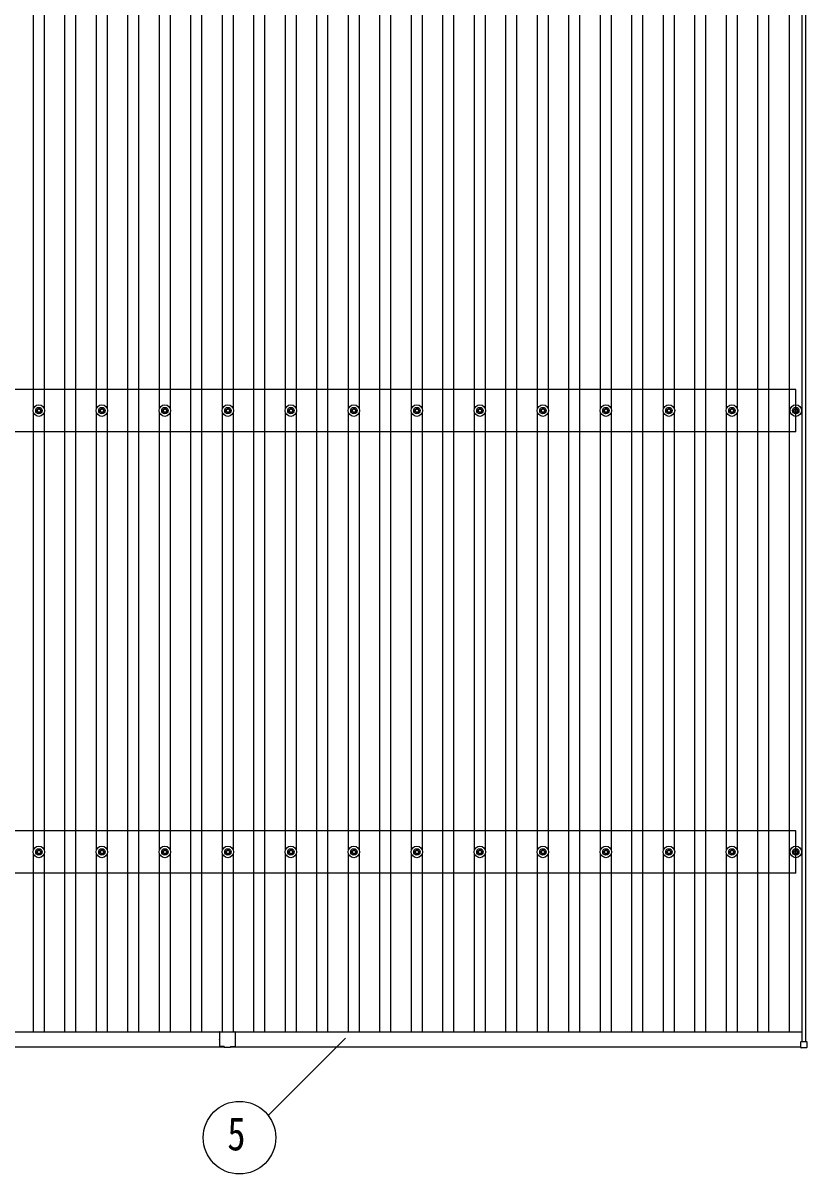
# Model space of a CAD drawing. Units: millimetres, scale not verified. Extents: x -16820 to 16820, y -11880 to 11880.
# Drawn here: x -9204 to -6715, y 3027 to 6678 of the extents above; entities that cross this region are included whole.
import ezdxf
from ezdxf.enums import TextEntityAlignment as Align

# ---------------------------------------------------------------- set-up
doc = ezdxf.new("R2010")
doc.units = ezdxf.units.MM
doc.header["$LTSCALE"] = 50
for name, color, linetype in [('0-5_YKK_13', 4, 'Continuous'), ('0-6_YKK_A1', 4, 'Continuous'), ('0-7_YKK_D', 6, 'Continuous')]:
    doc.layers.add(name, color=color, linetype=linetype)
doc.styles.add('ＭＳ ゴシック', font='')
doc.styles.get('ＭＳ ゴシック').set_extended_font_data('MS Gothic')

msp = doc.modelspace()

# ---------------------------------------------------------------- linework, layer by layer
at = {"layer": '0-5_YKK_13'}
for p, q in [((-9163.42, 5450.8), (-9159, 5450.8)), ((-9163.42, 5447.3), (-9159, 5447.3)), ((-9155.17, 5459.05), (-9155.17, 5454.63)), ((-9155.17, 5443.47), (-9155.17, 5439.05)), ((-9151.67, 5459.05), (-9151.67, 5454.63)), ((-9151.67, 5443.47), (-9151.67, 5439.05)), ((-9147.84, 5450.8), (-9143.42, 5450.8)), ((-9147.84, 5447.3), (-9143.42, 5447.3)), ((-8963.42, 5450.8), (-8959, 5450.8)), ((-8963.42, 5447.3), (-8959, 5447.3)), ((-8955.17, 5459.05), (-8955.17, 5454.63)), ((-8955.17, 5443.47), (-8955.17, 5439.05)), ((-8951.67, 5459.05), (-8951.67, 5454.63)), ((-8951.67, 5443.47), (-8951.67, 5439.05)), ((-8947.84, 5450.8), (-8943.42, 5450.8)), ((-8947.84, 5447.3), (-8943.42, 5447.3)), ((-8763.42, 5450.8), (-8759, 5450.8)), ((-8763.42, 5447.3), (-8759, 5447.3)), ((-8755.17, 5459.05), (-8755.17, 5454.63)), ((-8755.17, 5443.47), (-8755.17, 5439.05)), ((-8751.67, 5459.05), (-8751.67, 5454.63)), ((-8751.67, 5443.47), (-8751.67, 5439.05)), ((-8747.84, 5450.8), (-8743.42, 5450.8)), ((-8747.84, 5447.3), (-8743.42, 5447.3)), ((-8563.42, 5450.8), (-8559, 5450.8)), ((-8563.42, 5447.3), (-8559, 5447.3)), ((-8555.17, 5459.05), (-8555.17, 5454.63)), ((-8555.17, 5443.47), (-8555.17, 5439.05)), ((-8551.67, 5459.05), (-8551.67, 5454.63)), ((-8551.67, 5443.47), (-8551.67, 5439.05)), ((-8547.84, 5450.8), (-8543.42, 5450.8)), ((-8547.84, 5447.3), (-8543.42, 5447.3)), ((-8363.42, 5450.8), (-8359, 5450.8)), ((-8363.42, 5447.3), (-8359, 5447.3)), ((-8355.17, 5459.05), (-8355.17, 5454.63)), ((-8355.17, 5443.47), (-8355.17, 5439.05)), ((-8351.67, 5459.05), (-8351.67, 5454.63)), ((-8351.67, 5443.47), (-8351.67, 5439.05)), ((-8347.84, 5450.8), (-8343.42, 5450.8)), ((-8347.84, 5447.3), (-8343.42, 5447.3)), ((-8163.42, 5450.8), (-8159, 5450.8)), ((-8163.42, 5447.3), (-8159, 5447.3)), ((-8155.17, 5459.05), (-8155.17, 5454.63)), ((-8155.17, 5443.47), (-8155.17, 5439.05)), ((-8151.67, 5459.05), (-8151.67, 5454.63)), ((-8151.67, 5443.47), (-8151.67, 5439.05)), ((-8147.84, 5450.8), (-8143.42, 5450.8)), ((-8147.84, 5447.3), (-8143.42, 5447.3)), ((-7963.42, 5450.8), (-7959, 5450.8)), ((-7963.42, 5447.3), (-7959, 5447.3)), ((-7955.17, 5459.05), (-7955.17, 5454.63)), ((-7955.17, 5443.47), (-7955.17, 5439.05)), ((-7951.67, 5459.05), (-7951.67, 5454.63)), ((-7951.67, 5443.47), (-7951.67, 5439.05)), ((-7947.84, 5450.8), (-7943.42, 5450.8)), ((-7947.84, 5447.3), (-7943.42, 5447.3)), ((-7763.42, 5450.8), (-7759, 5450.8)), ((-7763.42, 5447.3), (-7759, 5447.3)), ((-7755.17, 5459.05), (-7755.17, 5454.63)), ((-7755.17, 5443.47), (-7755.17, 5439.05)), ((-7751.67, 5459.05), (-7751.67, 5454.63)), ((-7751.67, 5443.47), (-7751.67, 5439.05)), ((-7747.84, 5450.8), (-7743.42, 5450.8)), ((-7747.84, 5447.3), (-7743.42, 5447.3)), ((-7563.42, 5450.8), (-7559, 5450.8)), ((-7563.42, 5447.3), (-7559, 5447.3)), ((-7555.17, 5459.05), (-7555.17, 5454.63)), ((-7555.17, 5443.47), (-7555.17, 5439.05)), ((-7551.67, 5459.05), (-7551.67, 5454.63)), ((-7551.67, 5443.47), (-7551.67, 5439.05)), ((-7547.84, 5450.8), (-7543.42, 5450.8)), ((-7547.84, 5447.3), (-7543.42, 5447.3)), ((-7363.42, 5450.8), (-7359, 5450.8)), ((-7363.42, 5447.3), (-7359, 5447.3)), ((-7355.17, 5459.05), (-7355.17, 5454.63)), ((-7355.17, 5443.47), (-7355.17, 5439.05)), ((-7351.67, 5459.05), (-7351.67, 5454.63)), ((-7351.67, 5443.47), (-7351.67, 5439.05)), ((-7347.84, 5450.8), (-7343.42, 5450.8)), ((-7347.84, 5447.3), (-7343.42, 5447.3)), ((-7163.42, 5450.8), (-7159, 5450.8)), ((-7163.42, 5447.3), (-7159, 5447.3)), ((-7155.17, 5459.05), (-7155.17, 5454.63)), ((-7155.17, 5443.47), (-7155.17, 5439.05)), ((-7151.67, 5459.05), (-7151.67, 5454.63)), ((-7151.67, 5443.47), (-7151.67, 5439.05)), ((-7147.84, 5450.8), (-7143.42, 5450.8)), ((-7147.84, 5447.3), (-7143.42, 5447.3)), ((-6963.42, 5450.8), (-6959, 5450.8)), ((-6963.42, 5447.3), (-6959, 5447.3)), ((-6955.17, 5459.05), (-6955.17, 5454.63)), ((-6955.17, 5443.47), (-6955.17, 5439.05)), ((-6951.67, 5459.05), (-6951.67, 5454.63)), ((-6951.67, 5443.47), (-6951.67, 5439.05)), ((-6947.84, 5450.8), (-6943.42, 5450.8)), ((-6947.84, 5447.3), (-6943.42, 5447.3)), ((-6760.67, 5450.8), (-6756.25, 5450.8)), ((-6760.67, 5447.3), (-6756.25, 5447.3)), ((-6752.42, 5459.05), (-6752.42, 5454.63)), ((-6752.42, 5443.47), (-6752.42, 5439.05)), ((-6748.92, 5459.05), (-6748.92, 5454.63)), ((-6748.92, 5443.47), (-6748.92, 5439.05)), ((-6745.09, 5450.8), (-6740.67, 5450.8)), ((-6745.09, 5447.3), (-6740.67, 5447.3)), ((-9155.17, 4059.05), (-9155.17, 4054.63)), ((-9151.67, 4059.05), (-9151.67, 4054.63)), ((-8955.17, 4059.05), (-8955.17, 4054.63)), ((-8951.67, 4059.05), (-8951.67, 4054.63)), ((-8755.17, 4059.05), (-8755.17, 4054.63)), ((-8751.67, 4059.05), (-8751.67, 4054.63)), ((-8555.17, 4059.05), (-8555.17, 4054.63)), ((-8551.67, 4059.05), (-8551.67, 4054.63)), ((-8355.17, 4059.05), (-8355.17, 4054.63)), ((-8351.67, 4059.05), (-8351.67, 4054.63)), ((-8155.17, 4059.05), (-8155.17, 4054.63)), ((-8151.67, 4059.05), (-8151.67, 4054.63)), ((-7955.17, 4059.05), (-7955.17, 4054.63)), ((-7951.67, 4059.05), (-7951.67, 4054.63)), ((-7755.17, 4059.05), (-7755.17, 4054.63)), ((-7751.67, 4059.05), (-7751.67, 4054.63)), ((-7555.17, 4059.05), (-7555.17, 4054.63)), ((-7551.67, 4059.05), (-7551.67, 4054.63)), ((-7355.17, 4059.05), (-7355.17, 4054.63)), ((-7351.67, 4059.05), (-7351.67, 4054.63)), ((-7155.17, 4059.05), (-7155.17, 4054.63)), ((-7151.67, 4059.05), (-7151.67, 4054.63)), ((-6955.17, 4059.05), (-6955.17, 4054.63)), ((-6951.67, 4059.05), (-6951.67, 4054.63)), ((-6752.42, 4059.05), (-6752.42, 4054.63)), ((-6748.92, 4059.05), (-6748.92, 4054.63)), ((-9163.42, 4050.8), (-9159, 4050.8)), ((-9163.42, 4047.3), (-9159, 4047.3)), ((-9155.17, 4043.47), (-9155.17, 4039.05)), ((-9151.67, 4043.47), (-9151.67, 4039.05)), ((-9147.84, 4050.8), (-9143.42, 4050.8)), ((-9147.84, 4047.3), (-9143.42, 4047.3)), ((-8963.42, 4050.8), (-8959, 4050.8)), ((-8963.42, 4047.3), (-8959, 4047.3)), ((-8955.17, 4043.47), (-8955.17, 4039.05)), ((-8951.67, 4043.47), (-8951.67, 4039.05)), ((-8947.84, 4050.8), (-8943.42, 4050.8)), ((-8947.84, 4047.3), (-8943.42, 4047.3)), ((-8763.42, 4050.8), (-8759, 4050.8)), ((-8763.42, 4047.3), (-8759, 4047.3)), ((-8755.17, 4043.47), (-8755.17, 4039.05)), ((-8751.67, 4043.47), (-8751.67, 4039.05)), ((-8747.84, 4050.8), (-8743.42, 4050.8)), ((-8747.84, 4047.3), (-8743.42, 4047.3)), ((-8563.42, 4050.8), (-8559, 4050.8)), ((-8563.42, 4047.3), (-8559, 4047.3)), ((-8555.17, 4043.47), (-8555.17, 4039.05)), ((-8551.67, 4043.47), (-8551.67, 4039.05)), ((-8547.84, 4050.8), (-8543.42, 4050.8)), ((-8547.84, 4047.3), (-8543.42, 4047.3)), ((-8363.42, 4050.8), (-8359, 4050.8)), ((-8363.42, 4047.3), (-8359, 4047.3)), ((-8355.17, 4043.47), (-8355.17, 4039.05)), ((-8351.67, 4043.47), (-8351.67, 4039.05)), ((-8347.84, 4050.8), (-8343.42, 4050.8)), ((-8347.84, 4047.3), (-8343.42, 4047.3)), ((-8163.42, 4050.8), (-8159, 4050.8)), ((-8163.42, 4047.3), (-8159, 4047.3)), ((-8155.17, 4043.47), (-8155.17, 4039.05)), ((-8151.67, 4043.47), (-8151.67, 4039.05)), ((-8147.84, 4050.8), (-8143.42, 4050.8)), ((-8147.84, 4047.3), (-8143.42, 4047.3)), ((-7963.42, 4050.8), (-7959, 4050.8)), ((-7963.42, 4047.3), (-7959, 4047.3)), ((-7955.17, 4043.47), (-7955.17, 4039.05)), ((-7951.67, 4043.47), (-7951.67, 4039.05)), ((-7947.84, 4050.8), (-7943.42, 4050.8)), ((-7947.84, 4047.3), (-7943.42, 4047.3)), ((-7763.42, 4050.8), (-7759, 4050.8)), ((-7763.42, 4047.3), (-7759, 4047.3)), ((-7755.17, 4043.47), (-7755.17, 4039.05)), ((-7751.67, 4043.47), (-7751.67, 4039.05)), ((-7747.84, 4050.8), (-7743.42, 4050.8)), ((-7747.84, 4047.3), (-7743.42, 4047.3)), ((-7563.42, 4050.8), (-7559, 4050.8)), ((-7563.42, 4047.3), (-7559, 4047.3)), ((-7555.17, 4043.47), (-7555.17, 4039.05)), ((-7551.67, 4043.47), (-7551.67, 4039.05)), ((-7547.84, 4050.8), (-7543.42, 4050.8)), ((-7547.84, 4047.3), (-7543.42, 4047.3)), ((-7363.42, 4050.8), (-7359, 4050.8)), ((-7363.42, 4047.3), (-7359, 4047.3)), ((-7355.17, 4043.47), (-7355.17, 4039.05)), ((-7351.67, 4043.47), (-7351.67, 4039.05)), ((-7347.84, 4050.8), (-7343.42, 4050.8)), ((-7347.84, 4047.3), (-7343.42, 4047.3)), ((-7163.42, 4050.8), (-7159, 4050.8)), ((-7163.42, 4047.3), (-7159, 4047.3)), ((-7155.17, 4043.47), (-7155.17, 4039.05)), ((-7151.67, 4043.47), (-7151.67, 4039.05)), ((-7147.84, 4050.8), (-7143.42, 4050.8)), ((-7147.84, 4047.3), (-7143.42, 4047.3)), ((-6963.42, 4050.8), (-6959, 4050.8)), ((-6963.42, 4047.3), (-6959, 4047.3)), ((-6955.17, 4043.47), (-6955.17, 4039.05)), ((-6951.67, 4043.47), (-6951.67, 4039.05)), ((-6947.84, 4050.8), (-6943.42, 4050.8)), ((-6947.84, 4047.3), (-6943.42, 4047.3)), ((-6760.67, 4050.8), (-6756.25, 4050.8)), ((-6760.67, 4047.3), (-6756.25, 4047.3)), ((-6752.42, 4043.47), (-6752.42, 4039.05)), ((-6748.92, 4043.47), (-6748.92, 4039.05)), ((-6745.09, 4050.8), (-6740.67, 4050.8)), ((-6745.09, 4047.3), (-6740.67, 4047.3)), ((-8580.42, 3477.45), (-8580.42, 3454.85)), ((-8579.42, 3478.45), (-8555.82, 3478.45)), ((-8555.02, 3478.45), (-8531.42, 3478.45)), ((-8530.42, 3477.45), (-8530.42, 3454.85)), ((-8580.42, 3454.05), (-8580.42, 3432.45)), ((-8530.42, 3454.05), (-8530.42, 3432.45)), ((-6735.12, 3428.15), (-6735.12, 3446.15)), ((-6734.12, 3447.15), (-6716.12, 3447.15)), ((-6715.12, 3446.15), (-6715.12, 3428.15)), ((-8565.42, 3431.45), (-8579.42, 3431.45)), ((-8565.42, 3431.45), (-8565.42, 3429.95)), ((-8565.42, 3429.95), (-8545.42, 3429.95)), ((-8545.42, 3431.45), (-8545.42, 3429.95)), ((-8545.42, 3431.45), (-8531.42, 3431.45)), ((-6716.12, 3427.15), (-6734.12, 3427.15))]:
    msp.add_line(p, q, dxfattribs=at)
for centre, radius in [((-9153.42, 5449.05), 18.25), ((-9153.42, 5449.05), 10.15), ((-9153.42, 5449.05), 5.85), ((-9153.42, 5449.05), 5.25), ((-8953.42, 5449.05), 18.25), ((-8953.42, 5449.05), 10.15), ((-8953.42, 5449.05), 5.85), ((-8953.42, 5449.05), 5.25), ((-8753.42, 5449.05), 18.25), ((-8753.42, 5449.05), 10.15), ((-8753.42, 5449.05), 5.85), ((-8753.42, 5449.05), 5.25), ((-8553.42, 5449.05), 18.25), ((-8553.42, 5449.05), 10.15), ((-8553.42, 5449.05), 5.85), ((-8553.42, 5449.05), 5.25), ((-8353.42, 5449.05), 18.25), ((-8353.42, 5449.05), 10.15), ((-8353.42, 5449.05), 5.85), ((-8353.42, 5449.05), 5.25), ((-8153.42, 5449.05), 18.25), ((-8153.42, 5449.05), 10.15), ((-8153.42, 5449.05), 5.85), ((-8153.42, 5449.05), 5.25), ((-7953.42, 5449.05), 18.25), ((-7953.42, 5449.05), 10.15), ((-7953.42, 5449.05), 5.85), ((-7953.42, 5449.05), 5.25), ((-7753.42, 5449.05), 18.25), ((-7753.42, 5449.05), 10.15), ((-7753.42, 5449.05), 5.85), ((-7753.42, 5449.05), 5.25), ((-7553.42, 5449.05), 18.25), ((-7553.42, 5449.05), 10.15), ((-7553.42, 5449.05), 5.85), ((-7553.42, 5449.05), 5.25), ((-7353.42, 5449.05), 18.25), ((-7353.42, 5449.05), 10.15), ((-7353.42, 5449.05), 5.85), ((-7353.42, 5449.05), 5.25), ((-7153.42, 5449.05), 18.25), ((-7153.42, 5449.05), 10.15), ((-7153.42, 5449.05), 5.85), ((-7153.42, 5449.05), 5.25), ((-6953.42, 5449.05), 18.25), ((-6953.42, 5449.05), 10.15), ((-6953.42, 5449.05), 5.85), ((-6953.42, 5449.05), 5.25), ((-6750.67, 5449.05), 18.25), ((-6750.67, 5449.05), 10.15), ((-6750.67, 5449.05), 5.85), ((-6750.67, 5449.05), 5.25), ((-9153.42, 4049.05), 18.25), ((-9153.42, 4049.05), 10.15), ((-9153.42, 4049.05), 5.85), ((-9153.42, 4049.05), 5.25), ((-8953.42, 4049.05), 18.25), ((-8953.42, 4049.05), 10.15), ((-8953.42, 4049.05), 5.85), ((-8953.42, 4049.05), 5.25), ((-8753.42, 4049.05), 18.25), ((-8753.42, 4049.05), 10.15), ((-8753.42, 4049.05), 5.85), ((-8753.42, 4049.05), 5.25), ((-8553.42, 4049.05), 18.25), ((-8553.42, 4049.05), 10.15), ((-8553.42, 4049.05), 5.85), ((-8553.42, 4049.05), 5.25), ((-8353.42, 4049.05), 18.25), ((-8353.42, 4049.05), 10.15), ((-8353.42, 4049.05), 5.85), ((-8353.42, 4049.05), 5.25), ((-8153.42, 4049.05), 18.25), ((-8153.42, 4049.05), 10.15), ((-8153.42, 4049.05), 5.85), ((-8153.42, 4049.05), 5.25), ((-7953.42, 4049.05), 18.25), ((-7953.42, 4049.05), 10.15), ((-7953.42, 4049.05), 5.85), ((-7953.42, 4049.05), 5.25), ((-7753.42, 4049.05), 18.25), ((-7753.42, 4049.05), 10.15), ((-7753.42, 4049.05), 5.85), ((-7753.42, 4049.05), 5.25), ((-7553.42, 4049.05), 18.25), ((-7553.42, 4049.05), 10.15), ((-7553.42, 4049.05), 5.85), ((-7553.42, 4049.05), 5.25), ((-7353.42, 4049.05), 18.25), ((-7353.42, 4049.05), 10.15), ((-7353.42, 4049.05), 5.85), ((-7353.42, 4049.05), 5.25), ((-7153.42, 4049.05), 18.25), ((-7153.42, 4049.05), 10.15), ((-7153.42, 4049.05), 5.85), ((-7153.42, 4049.05), 5.25), ((-6953.42, 4049.05), 18.25), ((-6953.42, 4049.05), 10.15), ((-6953.42, 4049.05), 5.85), ((-6953.42, 4049.05), 5.25), ((-6750.67, 4049.05), 18.25), ((-6750.67, 4049.05), 10.15), ((-6750.67, 4049.05), 5.85), ((-6750.67, 4049.05), 5.25)]:
    msp.add_circle(centre, radius, dxfattribs=at)
for centre, radius, start, end in [((-8579.42, 3477.45), 1, 90, 180.00001), ((-8555.42, 3478.75), 0.5, 216.8699, 323.1301), ((-8531.42, 3477.45), 1, 360, 90), ((-8580.72, 3454.45), 0.5, 306.8699, 53.1301), ((-8579.42, 3432.45), 1, 180.00001, 270), ((-8531.42, 3432.45), 1, 270, 360), ((-8530.12, 3454.45), 0.5, 126.8699, 233.1301), ((-6734.12, 3446.15), 1, 90, 180), ((-6716.12, 3446.15), 1, 0, 90), ((-6734.12, 3428.15), 1, 180, 270), ((-6716.12, 3428.15), 1, 270, 0)]:
    msp.add_arc(centre, radius, start, end, dxfattribs=at)
at = {"layer": '0-6_YKK_A1'}
for p, q in [((-6730.42, 3447.11), (-6730.42, 8845.53)), ((-6718.42, 3447.11), (-6718.42, 8845.53)), ((-9070.92, 3478.43), (-9070.92, 8819.44)), ((-9035.92, 3478.43), (-9035.92, 8819.44)), ((-8870.92, 3478.43), (-8870.92, 8819.44)), ((-8835.92, 3478.43), (-8835.92, 8819.44)), ((-8670.92, 3478.43), (-8670.92, 8819.44)), ((-8635.92, 3478.43), (-8635.92, 8819.44)), ((-8470.92, 3478.43), (-8470.92, 8819.44)), ((-8435.92, 3478.43), (-8435.92, 8819.44)), ((-8270.92, 3478.43), (-8270.92, 8819.44)), ((-8235.92, 3478.43), (-8235.92, 8819.44)), ((-8070.92, 3478.43), (-8070.92, 8819.44)), ((-8035.92, 3478.43), (-8035.92, 8819.44)), ((-7870.92, 3478.43), (-7870.92, 8819.44)), ((-7835.92, 3478.43), (-7835.92, 8819.44)), ((-7670.92, 3478.43), (-7670.92, 8819.44)), ((-7635.92, 3478.43), (-7635.92, 8819.44)), ((-7470.92, 3478.43), (-7470.92, 8819.44)), ((-7435.92, 3478.43), (-7435.92, 8819.44)), ((-7270.92, 3478.43), (-7270.92, 8819.44)), ((-7235.92, 3478.43), (-7235.92, 8819.44)), ((-7070.92, 3478.43), (-7070.92, 8819.44)), ((-7035.92, 3478.43), (-7035.92, 8819.44)), ((-6870.92, 3478.43), (-6870.92, 8819.44)), ((-6835.92, 3478.43), (-6835.92, 8819.44)), ((-6770.92, 3478.43), (-6770.92, 8819.44)), ((-9170.92, 5454.23), (-9170.92, 6843.87)), ((-9135.92, 5454.23), (-9135.92, 6843.87)), ((-8970.92, 5454.23), (-8970.92, 6843.87)), ((-8935.92, 5454.23), (-8935.92, 6843.87)), ((-8770.92, 5454.23), (-8770.92, 6843.87)), ((-8735.92, 5454.23), (-8735.92, 6843.87)), ((-8570.92, 5454.23), (-8570.92, 6843.87)), ((-8535.92, 5454.23), (-8535.92, 6843.87)), ((-8370.92, 5454.23), (-8370.92, 6843.87)), ((-8335.92, 5454.23), (-8335.92, 6843.87)), ((-8170.92, 5454.23), (-8170.92, 6843.87)), ((-8135.92, 5454.23), (-8135.92, 6843.87)), ((-7970.92, 5454.23), (-7970.92, 6843.87)), ((-7935.92, 5454.23), (-7935.92, 6843.87)), ((-7770.92, 5454.23), (-7770.92, 6843.87)), ((-7735.92, 5454.23), (-7735.92, 6843.87)), ((-7570.92, 5454.23), (-7570.92, 6843.87)), ((-7535.92, 5454.23), (-7535.92, 6843.87)), ((-7370.92, 5454.23), (-7370.92, 6843.87)), ((-7335.92, 5454.23), (-7335.92, 6843.87)), ((-7170.92, 5454.23), (-7170.92, 6843.87)), ((-7135.92, 5454.23), (-7135.92, 6843.87)), ((-6970.92, 5454.23), (-6970.92, 6843.87)), ((-6935.92, 5454.23), (-6935.92, 6843.87)), ((-6750.67, 5516.05), (-14553.42, 5516.05)), ((-6750.67, 5382.05), (-6750.67, 5516.05)), ((-9170.92, 4054.23), (-9170.92, 5443.87)), ((-9135.92, 4054.23), (-9135.92, 5443.87)), ((-8970.92, 4054.23), (-8970.92, 5443.87)), ((-8935.92, 4054.23), (-8935.92, 5443.87)), ((-8770.92, 4054.23), (-8770.92, 5443.87)), ((-8735.92, 4054.23), (-8735.92, 5443.87)), ((-8570.92, 4054.23), (-8570.92, 5443.87)), ((-8535.92, 4054.23), (-8535.92, 5443.87)), ((-8370.92, 4054.23), (-8370.92, 5443.87)), ((-8335.92, 4054.23), (-8335.92, 5443.87)), ((-8170.92, 4054.23), (-8170.92, 5443.87)), ((-8135.92, 4054.23), (-8135.92, 5443.87)), ((-7970.92, 4054.23), (-7970.92, 5443.87)), ((-7935.92, 4054.23), (-7935.92, 5443.87)), ((-7770.92, 4054.23), (-7770.92, 5443.87)), ((-7735.92, 4054.23), (-7735.92, 5443.87)), ((-7570.92, 4054.23), (-7570.92, 5443.87)), ((-7535.92, 4054.23), (-7535.92, 5443.87)), ((-7370.92, 4054.23), (-7370.92, 5443.87)), ((-7335.92, 4054.23), (-7335.92, 5443.87)), ((-7170.92, 4054.23), (-7170.92, 5443.87)), ((-7135.92, 4054.23), (-7135.92, 5443.87)), ((-6970.92, 4054.23), (-6970.92, 5443.87)), ((-6935.92, 4054.23), (-6935.92, 5443.87)), ((-6750.67, 5382.05), (-14553.42, 5382.05)), ((-6750.67, 4116.05), (-14553.42, 4116.05)), ((-6750.67, 3982.05), (-6750.67, 4116.05)), ((-9170.92, 3478.43), (-9170.92, 4043.87)), ((-9135.92, 3478.43), (-9135.92, 4043.87)), ((-8970.92, 3478.43), (-8970.92, 4043.87)), ((-8935.92, 3478.43), (-8935.92, 4043.87)), ((-8770.92, 3478.43), (-8770.92, 4043.87)), ((-8735.92, 3478.43), (-8735.92, 4043.87)), ((-8570.92, 3478.45), (-8570.92, 4043.87)), ((-8535.92, 3478.45), (-8535.92, 4043.87)), ((-8370.92, 3478.43), (-8370.92, 4043.87)), ((-8335.92, 3478.43), (-8335.92, 4043.87)), ((-8170.92, 3478.43), (-8170.92, 4043.87)), ((-8135.92, 3478.43), (-8135.92, 4043.87)), ((-7970.92, 3478.43), (-7970.92, 4043.87)), ((-7935.92, 3478.43), (-7935.92, 4043.87)), ((-7770.92, 3478.43), (-7770.92, 4043.87)), ((-7735.92, 3478.43), (-7735.92, 4043.87)), ((-7570.92, 3478.43), (-7570.92, 4043.87)), ((-7535.92, 3478.43), (-7535.92, 4043.87)), ((-7370.92, 3478.43), (-7370.92, 4043.87)), ((-7335.92, 3478.43), (-7335.92, 4043.87)), ((-7170.92, 3478.43), (-7170.92, 4043.87)), ((-7135.92, 3478.43), (-7135.92, 4043.87)), ((-6970.92, 3478.43), (-6970.92, 4043.87)), ((-6935.92, 3478.43), (-6935.92, 4043.87)), ((-6750.67, 3982.05), (-14553.42, 3982.05)), ((-14576.42, 3478.43), (-8579.6, 3478.43)), ((-8555.81, 3478.43), (-8555.03, 3478.43)), ((-8531.24, 3478.43), (-6730.42, 3478.43)), ((-14571.72, 3430.45), (-8565.42, 3430.45)), ((-8545.42, 3430.45), (-6735.12, 3430.45))]:
    msp.add_line(p, q, dxfattribs=at)
at = {"layer": '0-7_YKK_D'}
msp.add_line((-8425.42, 3212.9), (-8180.08, 3458.24), dxfattribs=at)
msp.add_circle((-8516.71, 3142.62), 115.2, dxfattribs=at)

# ---------------------------------------------------------------- texts
at = {"layer": '0-7_YKK_D', "style": 'ＭＳ ゴシック', "width": 0.8}
msp.add_text('5', height=105.6, dxfattribs=at).set_placement((-8555.11, 3070.62), align=Align.BOTTOM_LEFT)

doc.saveas('drawing.dxf')
